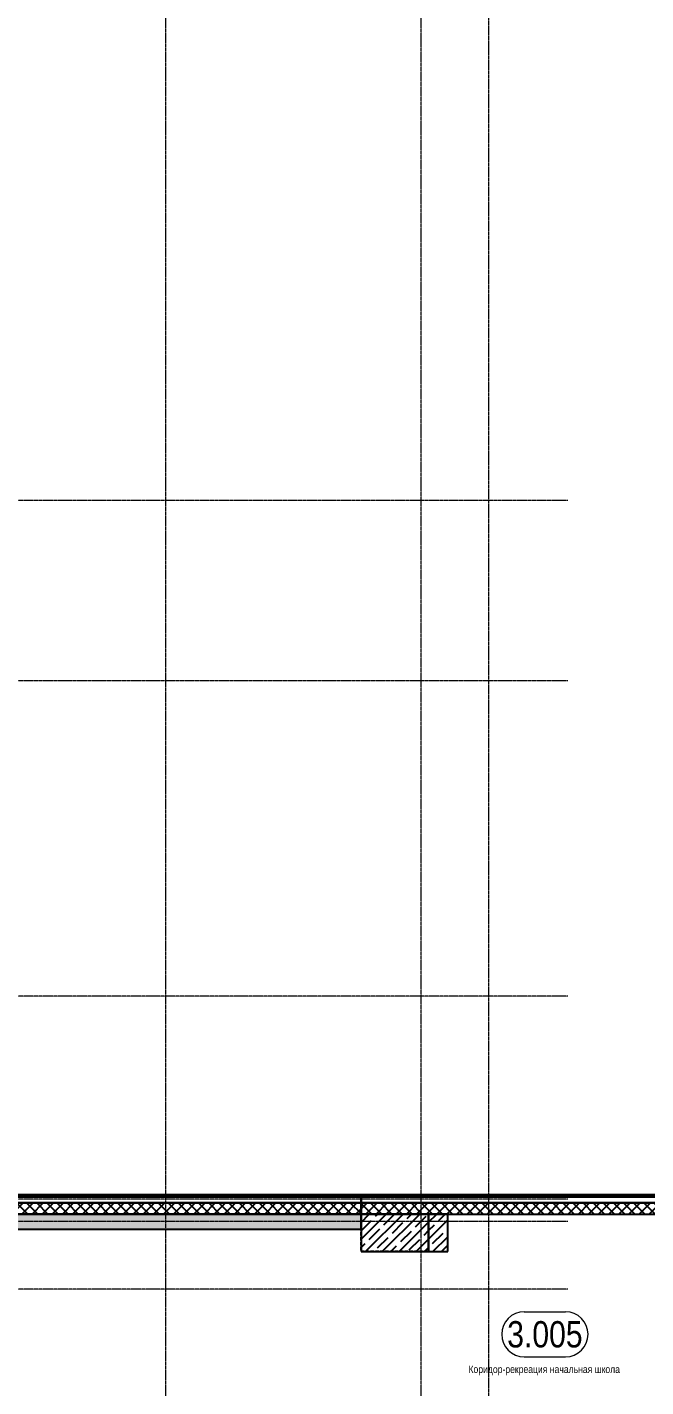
# Model space of a CAD drawing. Header units: millimetres. Extents: x -231292 to 573618, y -153144 to 564035.
# Drawn here: x 31259 to 39495, y 197267 to 215366 of the extents above; entities that cross this region are included whole.
import ezdxf
from ezdxf.enums import TextEntityAlignment as Align

# ---------------------------------------------------------------- set-up
doc = ezdxf.new("R2010")
doc.units = ezdxf.units.MM
doc.linetypes.add('CENTER2', pattern=[28.575, 19.05, -3.175, 3.175, -3.175])
doc.linetypes.add('HIDDEN2', pattern=[4.7625, 3.175, -1.5875])
doc.layers.get('0').update_dxf_attribs({"color": 250})
doc.layers.get('Defpoints').update_dxf_attribs({"color": 250})
for name, color, linetype, lineweight in [('АР_Area', 250, 'Continuous', 5), ('АР_Колонны', 250, 'Continuous', 35), ('АР_Стены ЖБ', 250, 'Continuous', 35), ('АР_Стены ПЕНОблок', 250, 'Continuous', 20), ('АР_Тонкая', 250, 'Continuous', 5), ('АР_Утеплитель', 250, 'Continuous', 0), ('АР_Штриховка', 250, 'Continuous', 0), ('РД_Оси_100', 250, 'Continuous', 0)]:
    doc.layers.add(name, color=color, linetype=linetype, lineweight=lineweight)
doc.styles.add('style1', font='ARIALN.TTF')

# ---------------------------------------------------------------- blocks, each defined once
blk = doc.blocks.new('MOK-МаркаПом_овал_ареал')
for p, q in [((-2.75, 3), (2.75, 3)), ((-2.75, -3), (2.75, -3))]:
    blk.add_line(p, q)
for centre, radius, start, end in [((-2.75, 0), 3, 90, 270), ((2.75, 0), 3, 270, 90), ((-3.75, 0), 3.5, 0, 0.001)]:
    blk.add_arc(centre, radius, start, end)
at = {"color": 0, "style": 'style1'}
blk.add_attdef('АР-ПОМЕЩЕНИЕ:НОМЕР', text='', height=3.5, dxfattribs=at).set_placement((0, 0), align=Align.MIDDLE)
at = {"layer": 'Defpoints', "color": 2, "style": 'style1'}
blk.add_attdef('АР-ПОМЕЩЕНИЕ:НАИМЕНОВАНИЕ', text='', height=1, dxfattribs=at).set_placement((-0.09, -4.81), align=Align.MIDDLE)
blk = doc.blocks.new('оси_рен')
at = {"layer": 'РД_Оси_100', "color": 251, "linetype": 'CENTER2', "true_color": 0x636466}
for p, q in [((1219852.916, 135558.25), (1219852.916, 223268.25)), ((1223252.916, 135558.25), (1223252.916, 223268.25)), ((1225207.916, 158413.25), (1189697.958, 158413.25)), ((1225207.916, 156013.25), (1189697.958, 156013.25)), ((1225207.916, 151813.25), (1189697.958, 151813.25))]:
    blk.add_line(p, q, dxfattribs=at)
for points in [[(1224152.916, 135913.25), (1224152.916, 223268.25)], [(1225207.916, 149113.25), (1190197.958, 149113.25), (1189697.958, 149263.25)], [(1225207.916, 148813.25), (1190197.958, 148813.25), (1189697.958, 148663.25)], [(1225207.916, 147913.25), (1189697.958, 147913.25)]]:
    blk.add_lwpolyline(points, dxfattribs=at)

msp = doc.modelspace()

# ---------------------------------------------------------------- hatches: boundary and pattern name
at = {"layer": 'АР_Штриховка', "linetype": 'Continuous', "lineweight": 25, "true_color": 0x000000}
h = msp.add_hatch(dxfattribs=at)
h.set_pattern_fill('_U', color=18, angle=-360, style=0, pattern_type=0)
h.set_pattern_definition([(2e-13, (-195344.9339, 50353.0024), (-4e-15, 1), [])])
h.paths.add_polyline_path([(29358.243, 199821.253), (29333.243, 199796.253), (35703.243, 199796.253), (35703.243, 199821.253)], flags=0)
h = msp.add_hatch(dxfattribs=at)
h.set_pattern_fill('_U', color=18, style=0, pattern_type=0)
h.set_pattern_definition([(0, (-195344.9339, 50353.0024), (0, 1), [])])
h.paths.add_polyline_path([(35703.243, 199821.253), (35703.243, 199796.253), (54173.243, 199796.253), (54148.243, 199821.253)], flags=0)
h = msp.add_hatch(dxfattribs=at)
h.set_pattern_fill('ANSI37', color=18, scale=30, angle=-360, style=0)
h.set_pattern_definition([(45, (-195344.93, 50353), (-67.35192, 67.35192), []), (135, (-195344.93, 50353), (-67.35192, -67.35192), [])])
h.paths.add_polyline_path([(29253.243, 199716.253), (29103.243, 199566.253), (35703.243, 199566.253), (35703.243, 199716.253)], flags=0)
h = msp.add_hatch(dxfattribs=at)
h.set_pattern_fill('ANSI37', color=18, scale=30, style=0)
h.set_pattern_definition([(45, (-195344.93, 50353), (-67.35192, 67.35192), []), (135, (-195344.93, 50353), (-67.35192, -67.35192), [])])
h.paths.add_polyline_path([(35703.243, 199716.253), (35703.243, 199566.253), (54403.243, 199566.253), (54253.243, 199716.253)], flags=0)
h = msp.add_hatch(dxfattribs=at)
h.set_pattern_fill('AR-CONC', color=18, angle=-360, style=0)
h.set_pattern_definition([(50, (-195344.93, 50353), (182.18467, -15.939086), [19.05, -209.55]), (355, (-195344.93, 50353), (-35.24342, 191.05685), [15.24, -167.64058]), (100.451445, (-195329.75, 50351.67), (146.94125, 175.11775), [16.19001, -178.09024]), (46.1842, (-195344.93, 50403.8), (271.07904, -42.04233), [28.575, -314.325]), (96.63556, (-195322.34, 50400.3), (237.40413, 247.42612), [24.28502, -267.1356]), (351.18415, (-195344.93, 50403.8), (237.40413, 247.42612), [22.85997, -251.45973]), (21, (-195319.53, 50391.1), (151.61439, -102.2652), [19.05, -209.55]), (326, (-195319.53, 50391.1), (61.80203, 184.18797), [15.24, -167.64]), (71.451445, (-195306.9, 50382.58), (213.41642, 81.92277), [16.19001, -178.08994]), (37.5, (-195344.934, 50353), (3.088603, 84.555039), [0, -165.608, 0, -170.18, 0, -168.275]), (7.5, (-195344.93, 50353), (66.819663, 100.180575), [0, -97.028, 0, -161.798, 0, -64.135]), (327.5, (-195401.576, 50353), (135.590595, -5.728744), [0, -63.5, 0, -198.12, 0, -262.89]), (317.5, (-195426.98, 50353), (148.12918, 25.42649), [0, -82.55, 0, -131.572, 0, -186.69])])
h.paths.add_polyline_path([(29103.243, 199566.253), (29103.243, 199366.253), (35703.243, 199366.253), (35703.243, 199566.253)], flags=0)

# ---------------------------------------------------------------- linework, layer by layer
at = {"layer": 'АР_Колонны', "color": 18, "linetype": 'HIDDEN2', "lineweight": 25, "true_color": 0x000000}
for p, q in [((35703.243, 199566.253), (36603.243, 199566.253)), ((35703.243, 199066.253), (35703.243, 199566.253)), ((36603.243, 199566.253), (36603.243, 199066.253)), ((36603.243, 199066.253), (35703.243, 199066.253))]:
    msp.add_line(p, q, dxfattribs=at)
at = {"layer": 'АР_Колонны', "color": 18, "linetype": 'Continuous', "lineweight": 25, "true_color": 0x000000}
for p, q in [((35703.243, 199566.253), (35703.243, 199066.253)), ((36603.243, 199566.253), (35703.243, 199566.253)), ((36603.243, 199566.253), (35703.243, 199566.253)), ((35703.243, 199566.253), (35703.243, 199066.253)), ((36603.243, 199066.253), (36603.243, 199566.253)), ((36603.243, 199066.253), (36603.243, 199566.253)), ((35703.243, 199066.253), (36603.243, 199066.253)), ((35703.243, 199066.253), (36603.243, 199066.253))]:
    msp.add_line(p, q, dxfattribs=at)
at = {"layer": 'АР_Стены ЖБ', "color": 18, "linetype": 'Continuous', "lineweight": 25, "true_color": 0x000000}
for p, q in [((36603.243, 199566.253), (35703.243, 199566.253)), ((35703.243, 199566.253), (35703.243, 199066.253)), ((36858.243, 199566.253), (36603.243, 199566.253)), ((36603.243, 199566.253), (36603.243, 199066.253)), ((36603.243, 199066.253), (36603.243, 199566.253)), ((36858.243, 199066.253), (36858.243, 199566.253)), ((35703.243, 199066.253), (36603.243, 199066.253)), ((36603.243, 199066.253), (36858.243, 199066.253))]:
    msp.add_line(p, q, dxfattribs=at)
at = {"layer": 'АР_Стены ПЕНОблок', "color": 18, "linetype": 'Continuous', "lineweight": 25, "true_color": 0x000000}
for p, q in [((35703.243, 199566.253), (29103.243, 199566.253)), ((35703.243, 199366.253), (35703.243, 199566.253)), ((29103.243, 199366.253), (35703.243, 199366.253))]:
    msp.add_line(p, q, dxfattribs=at)
at = {"layer": 'АР_Тонкая', "color": 18, "linetype": 'Continuous', "lineweight": 25, "true_color": 0x000000}
for p, q in [((35703.243, 199821.253), (29358.243, 199821.253)), ((35703.243, 199796.253), (35703.243, 199821.253)), ((35703.243, 199821.253), (35703.243, 199796.253)), ((54148.243, 199821.253), (35703.243, 199821.253)), ((29253.243, 199716.253), (35703.243, 199716.253)), ((35703.243, 199796.253), (29333.243, 199796.253)), ((29333.243, 199796.253), (35703.243, 199796.253)), ((35703.243, 199716.253), (35703.243, 199796.253)), ((35703.243, 199796.253), (35703.243, 199716.253)), ((54173.243, 199796.253), (35703.243, 199796.253)), ((35703.243, 199796.253), (54173.243, 199796.253)), ((35703.243, 199716.253), (54253.243, 199716.253))]:
    msp.add_line(p, q, dxfattribs=at)
at = {"layer": 'АР_Утеплитель', "color": 18, "linetype": 'Continuous', "lineweight": 25, "true_color": 0x000000}
for p, q in [((35703.243, 199716.253), (29253.243, 199716.253)), ((35703.243, 199566.253), (35703.243, 199716.253)), ((35703.243, 199716.253), (35703.243, 199566.253)), ((54253.243, 199716.253), (35703.243, 199716.253)), ((29103.243, 199566.253), (35703.243, 199566.253)), ((35703.243, 199566.253), (54403.243, 199566.253))]:
    msp.add_line(p, q, dxfattribs=at)
at = {"layer": 'АР_Штриховка', "color": 18, "linetype": 'Continuous', "lineweight": 25, "true_color": 0x000000}
for p, q in [((35703.243, 199456.342), (35813.154, 199566.253)), ((35703.243, 199231.836), (36037.66, 199566.253)), ((35703.243, 199344.089), (35840.535, 199481.381)), ((35762.167, 199066.253), (36262.167, 199566.253)), ((35896.661, 199537.507), (35925.407, 199566.253)), ((35986.673, 199066.253), (36486.673, 199566.253)), ((36008.914, 199425.254), (36149.231, 199565.57)), ((36121.168, 199313.001), (36261.484, 199453.317)), ((36211.179, 199066.253), (36603.243, 199458.317)), ((36317.611, 199509.444), (36374.42, 199566.253)), ((36429.864, 199397.191), (36570.18, 199537.507)), ((36603.243, 199458.317), (36711.179, 199566.253)), ((36603.243, 199233.81), (36858.243, 199488.81)), ((36738.56, 199481.381), (36823.433, 199566.253)), ((35812.471, 199228.811), (35952.788, 199369.127)), ((36233.421, 199200.748), (36373.737, 199341.064)), ((36542.117, 199284.937), (36603.243, 199346.063)), ((36603.243, 199346.063), (36682.434, 199425.254)), ((36654.37, 199172.684), (36794.687, 199313.001)), ((36850.813, 199369.127), (36858.243, 199376.557)), ((35703.243, 199119.583), (35756.345, 199172.684)), ((35924.725, 199116.558), (36065.041, 199256.874)), ((36098.926, 199066.253), (36177.294, 199144.621)), ((36345.674, 199088.494), (36485.991, 199228.811)), ((36435.686, 199066.253), (36603.243, 199233.81)), ((36547.939, 199066.253), (36598.244, 199116.558)), ((36660.192, 199066.253), (36858.243, 199264.304)), ((36772.445, 199066.253), (36858.243, 199152.05))]:
    msp.add_line(p, q, dxfattribs=at)

# ---------------------------------------------------------------- block references
at = {"rotation": 359.999868838025}
msp.add_blockref('оси_рен', (-1186750.035, 50655.808), dxfattribs=at)
at = {"layer": 'АР_Area', "color": 18, "linetype": 'Continuous', "lineweight": 15, "true_color": 0x000000, "xscale": 100, "yscale": 100, "zscale": 100}
msp.add_blockref('MOK-МаркаПом_овал_ареал', (38151.17, 197966.489), dxfattribs=at).add_auto_attribs({'АР-ПОМЕЩЕНИЕ:НОМЕР': '3.005', 'АР-ПОМЕЩЕНИЕ:НАИМЕНОВАНИЕ': 'Коридор-рекреация начальная школа'})

doc.saveas('drawing.dxf')
